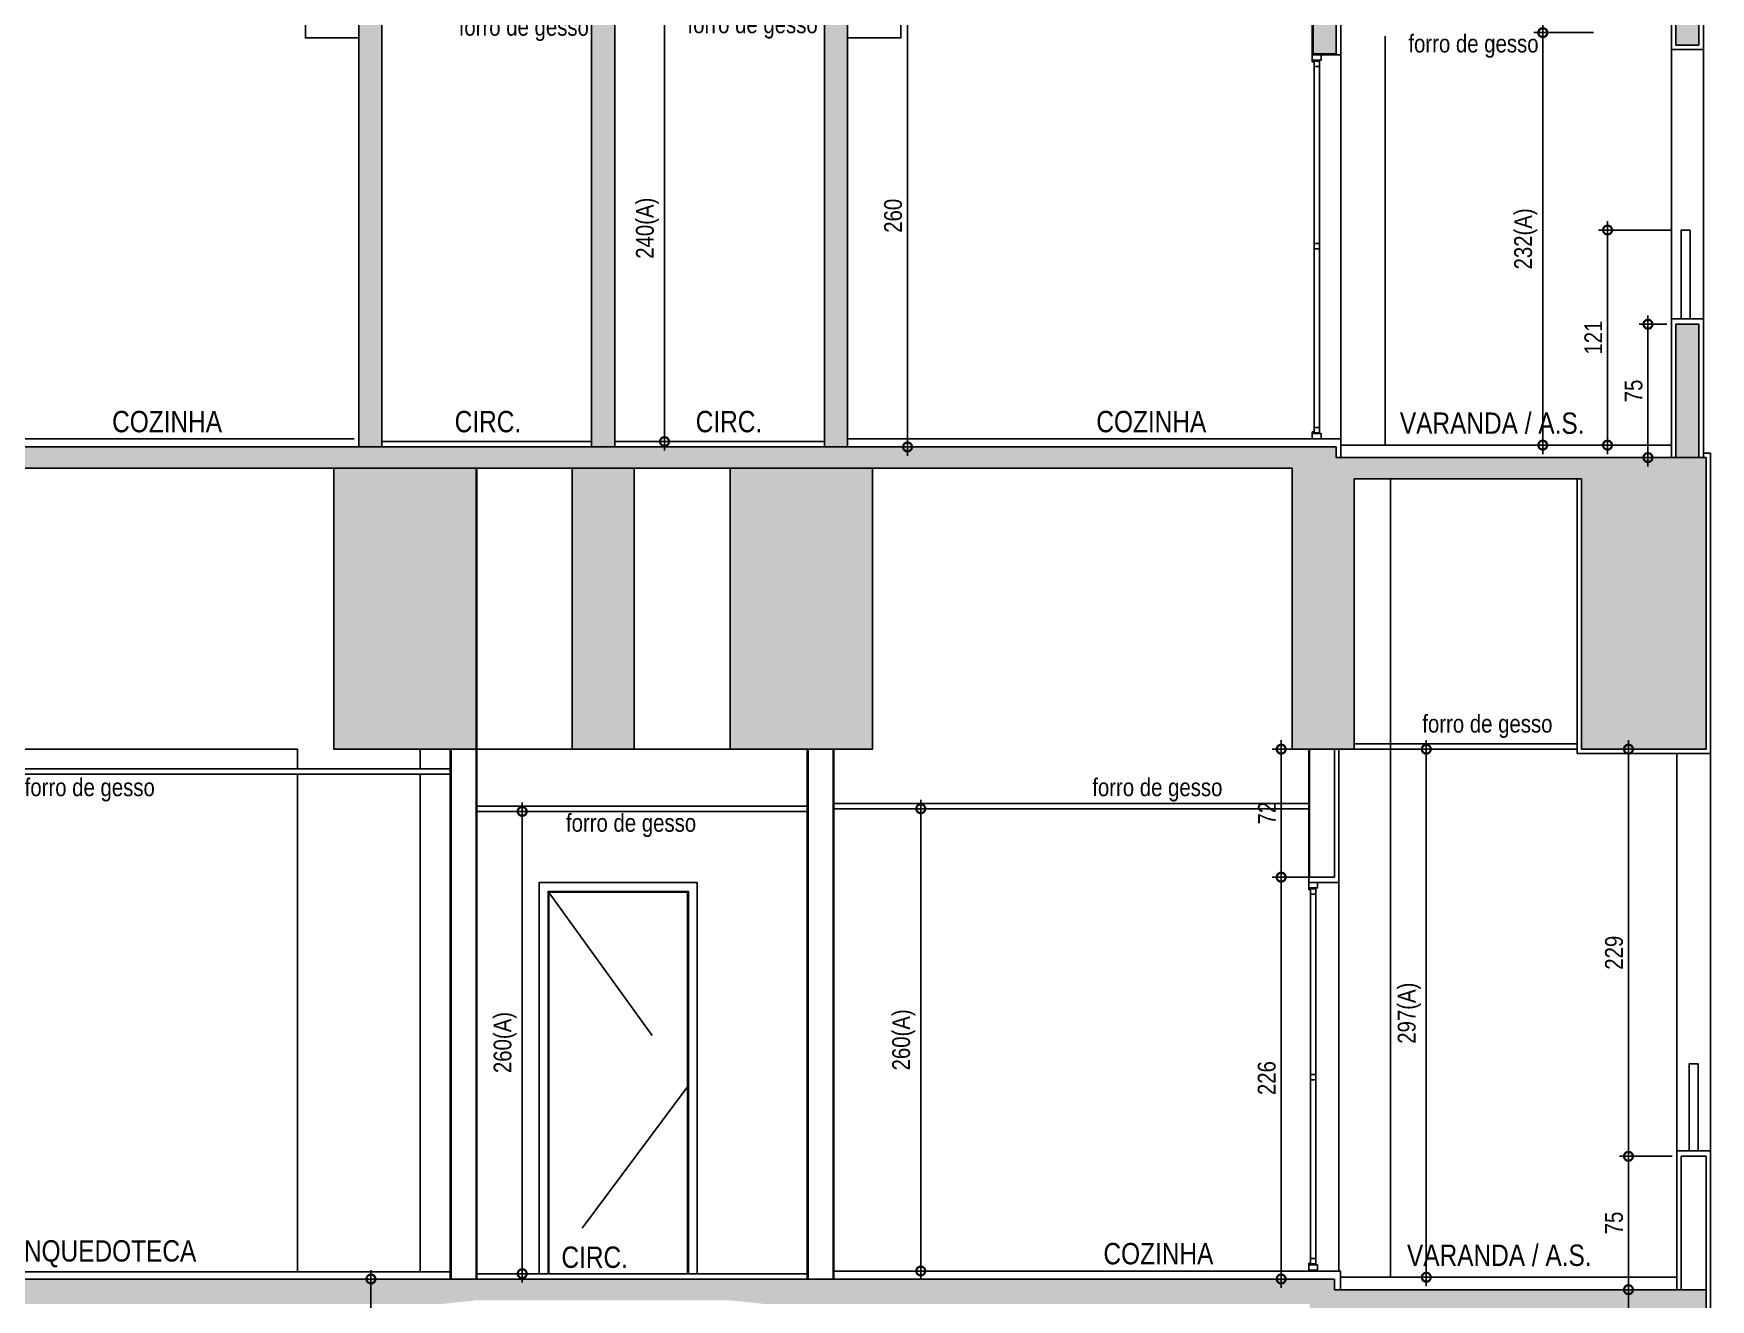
# Model space of a CAD drawing. Header units: metres. Extents: x -9138 to -7768, y 20 to 184.
# Drawn here: x -8901.77 to -8892.34, y 34.23 to 41.35 of the extents above; entities that cross this region are included whole.
import ezdxf
from ezdxf.enums import TextEntityAlignment as Align

# ---------------------------------------------------------------- set-up
doc = ezdxf.new("R2010")
doc.units = ezdxf.units.M
doc.linetypes.add('CTE ELEV$0$DASHEDX2', pattern=[1.5, 1, -0.5])
for name, color, linetype in [('ARQ-DIM EMBASAM', 2, 'Continuous'), ('CTE ELEV$0$AR-CAIXILHO', 1, 'Continuous'), ('CTE ELEV$0$ARQ-ALV ACAB', 4, 'Continuous'), ('CTE ELEV$0$ARQ-ALV OSSO', 5, 'Continuous'), ('CTE ELEV$0$ARQ-AUX', 7, 'Continuous'), ('CTE ELEV$0$ARQ-AUX1', 1, 'Continuous'), ('CTE ELEV$0$ARQ-CAX', 1, 'Continuous'), ('CTE ELEV$0$ARQ-DIM', 2, 'Continuous'), ('CTE ELEV$0$ARQ-PRJ', 7, 'CTE ELEV$0$DASHEDX2'), ('CTE ELEV$0$ARQ-TXT', 2, 'Continuous'), ('CTE ELEV$0$ES-CORTE', 2, 'Continuous')]:
    doc.layers.add(name, color=color, linetype=linetype)
doc.styles.add('CTE ELEV$0$Adesa', font='ARIALN.TTF')
doc.dimstyles.new('CTE ELEV$0$ADESA 1-0050', dxfattribs={"dimtxt": 0.1, "dimasz": 0.1, "dimexe": 0.05, "dimexo": 0.05, "dimgap": 0.03, "dimtad": 1, "dimdec": 1, "dimlfac": 100, "dimzin": 12, "dimtxsty": 'CTE ELEV$0$Adesa', "dimblk": 'CTE ELEV$0$_DotSmall', "dimcen": 1, "dimdle": 0.05, "dimclrd": 1, "dimclre": 1, "dimclrt": 256, "dimazin": 3, "dimtm": 1e-09, "dimtfac": 1, "dimtdec": 1, "dimtmove": 1, "dimatfit": 0, "dimldrblk": 'CTE ELEV$0$_DotSmall', "dimfxl": 0.8, "dimtvp": 2, "dimtolj": 1, "dimtzin": 0, "dimarcsym": 0})

# ---------------------------------------------------------------- blocks, each defined once
blk = doc.blocks.new('*U346')
at = {"color": 7, "linetype": 'ByBlock', "ltscale": 0.5}
for p, q in [((-0.01, 2.1254), (-0.01, 0.0646)), ((-0.04, 0.0646), (-0.04, 1.07))]:
    blk.add_line(p, q, dxfattribs=at)
blk.add_lwpolyline([(-0.04, 1.1), (-0.04, 2.0954)], dxfattribs=at)
at = {"layer": 'CTE ELEV$0$AR-CAIXILHO'}
for p, q in [((-0.05, 2.1304, 0), (-0.005, 2.1304, 0)), ((-0.05, 2.1304, 0), (-0.005, 2.1304, 0)), ((-0.045, 2.1304, 0), (-0.005, 2.1304, 0)), ((-0.05, 0.0296, 0), (-0.005, 0.0296, 0)), ((-0.05, 0.0296, 0), (-0.005, 0.0296, 0)), ((-0.045, 0.0296, 0), (-0.005, 0.0296, 0))]:
    blk.add_line(p, q, dxfattribs=at)
for points in [[(0, 2.1204), (0, 2.16), (0, 2.16), (0, 2.16), (-0.05, 2.16), (-0.05, 2.16), (-0.05, 2.16), (-0.05, 2.1304), (-0.05, 2.1304), (-0.005, 2.1304), (-0.005, 2.1204), (0, 2.1204), (0, 2.1204), (0, 2.1204)], [(0, 0.0396), (0, 0), (0, 0), (0, 0), (-0.05, 0), (-0.05, 0), (-0.05, 0), (-0.05, 0.0296), (-0.05, 0.0296), (-0.005, 0.0296), (-0.005, 0.0396), (0, 0.0396), (0, 0.0396), (0, 0.0396)]]:
    blk.add_lwpolyline(points, dxfattribs=at)
at = {"layer": 'CTE ELEV$0$AR-CAIXILHO', "color": 1}
for points in [[(-0.04, 2.1254), (-0.01, 2.1254), (-0.01, 2.0954), (-0.04, 2.0954)], [(-0.04, 1.1), (-0.01, 1.1), (-0.01, 1.07), (-0.04, 1.07)], [(-0.04, 0.0346), (-0.01, 0.0346), (-0.01, 0.0646), (-0.04, 0.0646)]]:
    blk.add_lwpolyline(points, close=True, dxfattribs=at)
at = {"layer": 'CTE ELEV$0$ARQ-CAX'}
for points in [[(-0.04, 2.1254), (-0.01, 2.1254)], [(-0.04, 0.0346), (-0.01, 0.0346)]]:
    blk.add_lwpolyline(points, dxfattribs=at)
blk = doc.blocks.new('CTE ELEV$0$_DotSmall')
at = {"color": 0, "linetype": 'ByBlock', "const_width": 0.5}
blk.add_lwpolyline([(-0.0625, 0, 1), (0.0625, 0, 1)], format="xyb", close=True, dxfattribs=at)
blk = doc.blocks.new('*D718')
at = {"layer": 'CTE ELEV$0$ES-CORTE', "color": 1, "lineweight": -2, "transparency": 16777216}
for p, q in [((10.11, 0.69), (9.9534, 0.69)), ((10.0034, 0.74), (10.0034, -0.11)), ((10.11, -0.06), (9.9534, -0.06))]:
    blk.add_line(p, q, dxfattribs=at)
at = {"layer": 'Defpoints', "color": 0, "transparency": 16777216}
for p in [(10.16, 0.69, 0), (10.0034, -0.06), (10.16, -0.06, 0)]:
    blk.add_point(p, dxfattribs=at)
at = {"layer": 'CTE ELEV$0$ES-CORTE', "color": 1, "lineweight": -2, "transparency": 16777216, "xscale": 0.1, "yscale": 0.1, "zscale": 0.1}
for p, rotation in [((10.0034, 0.69), 90), ((10.0034, -0.06), 270)]:
    blk.add_blockref('CTE ELEV$0$_DotSmall', p, dxfattribs=dict(at, rotation=rotation))
at = {"layer": 'CTE ELEV$0$ES-CORTE', "transparency": 16777216, "insert": (9.9226, 0.315), "char_height": 0.1, "attachment_point": 5, "rotation": 90, "style": 'CTE ELEV$0$Adesa'}
blk.add_mtext('\\A1;75', dxfattribs=at)
blk = doc.blocks.new('*D719')
at = {"layer": 'CTE ELEV$0$ES-CORTE', "color": 1, "lineweight": -2, "transparency": 16777216}
for p, q in [((9.7759, 1.27), (9.7759, -0.04)), ((10.135, 1.22), (9.7259, 1.22)), ((10.085, 0.01), (9.7259, 0.01))]:
    blk.add_line(p, q, dxfattribs=at)
at = {"layer": 'Defpoints', "color": 0, "transparency": 16777216}
for p in [(10.185, 1.22, 0), (9.7759, 0.01), (10.135, 0.01, 0)]:
    blk.add_point(p, dxfattribs=at)
at = {"layer": 'CTE ELEV$0$ES-CORTE', "color": 1, "lineweight": -2, "transparency": 16777216, "xscale": 0.1, "yscale": 0.1, "zscale": 0.1}
for p, rotation in [((9.7759, 1.22), 90), ((9.7759, 0.01), 270)]:
    blk.add_blockref('CTE ELEV$0$_DotSmall', p, dxfattribs=dict(at, rotation=rotation))
at = {"layer": 'CTE ELEV$0$ES-CORTE', "transparency": 16777216, "insert": (9.6957, 0.615), "char_height": 0.1, "attachment_point": 5, "rotation": 90, "style": 'CTE ELEV$0$Adesa'}
blk.add_mtext('\\A1;121', dxfattribs=at)
blk = doc.blocks.new('*D722')
at = {"layer": 'CTE ELEV$0$ES-CORTE', "color": 1, "lineweight": -2, "transparency": 16777216}
for p, q in [((10.09, 2.66), (9.3624, 2.66)), ((9.4124, 2.71), (9.4124, 2.28)), ((9.6462, 2.33), (9.3624, 2.33))]:
    blk.add_line(p, q, dxfattribs=at)
at = {"layer": 'Defpoints', "color": 0, "transparency": 16777216}
for p in [(10.14, 2.66, 0), (9.4124, 2.33), (9.6962, 2.33)]:
    blk.add_point(p, dxfattribs=at)
at = {"layer": 'CTE ELEV$0$ES-CORTE', "color": 1, "lineweight": -2, "transparency": 16777216, "xscale": 0.1, "yscale": 0.1, "zscale": 0.1}
for p, rotation in [((9.4124, 2.66), 90), ((9.4124, 2.33), 270)]:
    blk.add_blockref('CTE ELEV$0$_DotSmall', p, dxfattribs=dict(at, rotation=rotation))
at = {"layer": 'CTE ELEV$0$ES-CORTE', "transparency": 16777216, "insert": (9.3313, 2.495), "char_height": 0.1, "attachment_point": 5, "rotation": 90, "style": 'CTE ELEV$0$Adesa'}
blk.add_mtext('\\A1;33', dxfattribs=at)
blk = doc.blocks.new('*D723')
at = {"layer": 'CTE ELEV$0$ES-CORTE', "color": 1, "lineweight": -2, "transparency": 16777216}
for p, q in [((9.4115, 2.38), (9.4115, -0.04)), ((9.6962, 2.33), (9.3615, 2.33)), ((9.6759, 0.01), (9.3615, 0.01))]:
    blk.add_line(p, q, dxfattribs=at)
at = {"layer": 'Defpoints', "color": 0, "transparency": 16777216}
for p in [(9.7462, 2.33, 0), (9.4115, 0.01), (9.7259, 0.01)]:
    blk.add_point(p, dxfattribs=at)
at = {"layer": 'CTE ELEV$0$ES-CORTE', "color": 1, "lineweight": -2, "transparency": 16777216, "xscale": 0.1, "yscale": 0.1, "zscale": 0.1}
for p, rotation in [((9.4115, 2.33), 90), ((9.4115, 0.01), 270)]:
    blk.add_blockref('CTE ELEV$0$_DotSmall', p, dxfattribs=dict(at, rotation=rotation))
at = {"layer": 'CTE ELEV$0$ES-CORTE', "transparency": 16777216, "insert": (9.3159, 1.17), "char_height": 0.1, "attachment_point": 5, "rotation": 90, "style": 'CTE ELEV$0$Adesa'}
blk.add_mtext('\\A1;232(A)', dxfattribs=at)
blk = doc.blocks.new('*D724')
at = {"layer": 'CTE ELEV$0$ES-CORTE', "color": 1, "lineweight": -2, "transparency": 16777216}
for p, q in [((5.8377, -0.05), (5.8377, 2.65)), ((5.57, 2.6), (5.8877, 2.6)), ((5.57, 0), (5.8877, 0))]:
    blk.add_line(p, q, dxfattribs=at)
at = {"layer": 'Defpoints', "color": 0, "transparency": 16777216}
for p in [(5.52, 2.6, 0), (5.8377, 2.6), (5.52, 0, 0)]:
    blk.add_point(p, dxfattribs=at)
at = {"layer": 'CTE ELEV$0$ES-CORTE', "color": 1, "lineweight": -2, "transparency": 16777216, "xscale": 0.1, "yscale": 0.1, "zscale": 0.1}
for p, rotation in [((5.8377, 2.6), 90), ((5.8377, 0), 270)]:
    blk.add_blockref('CTE ELEV$0$_DotSmall', p, dxfattribs=dict(at, rotation=rotation))
at = {"layer": 'CTE ELEV$0$ES-CORTE', "transparency": 16777216, "insert": (5.7567, 1.3), "char_height": 0.1, "attachment_point": 5, "rotation": 90, "style": 'CTE ELEV$0$Adesa'}
blk.add_mtext('\\A1;260', dxfattribs=at)
blk = doc.blocks.new('*D726')
at = {"layer": 'CTE ELEV$0$ES-CORTE', "color": 1, "lineweight": -2, "transparency": 16777216}
for p, q in [((4.4703, 2.48), (4.4703, -0.02)), ((4.755, 2.43), (4.4203, 2.43)), ((4.7348, 0.03), (4.4203, 0.03))]:
    blk.add_line(p, q, dxfattribs=at)
at = {"layer": 'Defpoints', "color": 0, "transparency": 16777216}
for p in [(4.805, 2.43, 0), (4.4703, 0.03), (4.7848, 0.03, 0)]:
    blk.add_point(p, dxfattribs=at)
at = {"layer": 'CTE ELEV$0$ES-CORTE', "color": 1, "lineweight": -2, "transparency": 16777216, "xscale": 0.1, "yscale": 0.1, "zscale": 0.1}
for p, rotation in [((4.4703, 2.43), 90), ((4.4703, 0.03), 270)]:
    blk.add_blockref('CTE ELEV$0$_DotSmall', p, dxfattribs=dict(at, rotation=rotation))
at = {"layer": 'CTE ELEV$0$ES-CORTE', "transparency": 16777216, "insert": (4.3748, 1.23), "char_height": 0.1, "attachment_point": 5, "rotation": 90, "style": 'CTE ELEV$0$Adesa'}
blk.add_mtext('\\A1;240(A)', dxfattribs=at)
blk = doc.blocks.new('*U347')
at = {"color": 7, "linetype": 'ByBlock', "ltscale": 0.5}
for p, q in [((-0.01, 2.1453), (-0.01, 0.0646)), ((-0.04, 0.0646), (-0.04, 1.07))]:
    blk.add_line(p, q, dxfattribs=at)
blk.add_lwpolyline([(-0.04, 1.1), (-0.04, 2.1153)], dxfattribs=at)
at = {"layer": 'CTE ELEV$0$AR-CAIXILHO'}
for p, q in [((-0.05, 2.1503, 0), (-0.005, 2.1503, 0)), ((-0.05, 2.1503, 0), (-0.005, 2.1503, 0)), ((-0.045, 2.1503, 0), (-0.005, 2.1503, 0)), ((-0.05, 0.0296, 0), (-0.005, 0.0296, 0)), ((-0.05, 0.0296, 0), (-0.005, 0.0296, 0)), ((-0.045, 0.0296, 0), (-0.005, 0.0296, 0))]:
    blk.add_line(p, q, dxfattribs=at)
for points in [[(0, 2.1403), (0, 2.1799), (0, 2.1799), (0, 2.1799), (-0.05, 2.1799), (-0.05, 2.1799), (-0.05, 2.1799), (-0.05, 2.1503), (-0.05, 2.1503), (-0.005, 2.1503), (-0.005, 2.1403), (0, 2.1403), (0, 2.1403), (0, 2.1403)], [(0, 0.0396), (0, 0), (0, 0), (0, 0), (-0.05, 0), (-0.05, 0), (-0.05, 0), (-0.05, 0.0296), (-0.05, 0.0296), (-0.005, 0.0296), (-0.005, 0.0396), (0, 0.0396), (0, 0.0396), (0, 0.0396)]]:
    blk.add_lwpolyline(points, dxfattribs=at)
at = {"layer": 'CTE ELEV$0$AR-CAIXILHO', "color": 1}
for points in [[(-0.04, 2.1453), (-0.01, 2.1453), (-0.01, 2.1153), (-0.04, 2.1153)], [(-0.04, 1.1), (-0.01, 1.1), (-0.01, 1.07), (-0.04, 1.07)], [(-0.04, 0.0346), (-0.01, 0.0346), (-0.01, 0.0646), (-0.04, 0.0646)]]:
    blk.add_lwpolyline(points, close=True, dxfattribs=at)
at = {"layer": 'CTE ELEV$0$ARQ-CAX'}
for points in [[(-0.04, 2.1453), (-0.01, 2.1453)], [(-0.04, 0.0346), (-0.01, 0.0346)]]:
    blk.add_lwpolyline(points, dxfattribs=at)
blk = doc.blocks.new('*D493')
at = {"layer": 'CTE ELEV$0$ARQ-DIM', "color": 1, "lineweight": -2, "transparency": 16777216}
for p, q in [((4.8083, 2.68), (4.8083, -0.02)), ((4.6035, 2.63), (4.8583, 2.63)), ((4.6035, 0.03), (4.8583, 0.03))]:
    blk.add_line(p, q, dxfattribs=at)
at = {"layer": 'Defpoints', "color": 0, "transparency": 16777216}
for p in [(4.5535, 2.63, 0), (4.5535, 0.03, 0), (4.8083, 0.03)]:
    blk.add_point(p, dxfattribs=at)
at = {"layer": 'CTE ELEV$0$ARQ-DIM', "color": 1, "lineweight": -2, "transparency": 16777216, "xscale": 0.1, "yscale": 0.1, "zscale": 0.1}
for p, rotation in [((4.8083, 2.63), 90), ((4.8083, 0.03), 270)]:
    blk.add_blockref('CTE ELEV$0$_DotSmall', p, dxfattribs=dict(at, rotation=rotation))
at = {"layer": 'CTE ELEV$0$ARQ-DIM', "transparency": 16777216, "insert": (4.7127, 1.33), "char_height": 0.1, "attachment_point": 5, "rotation": 90, "style": 'CTE ELEV$0$Adesa'}
blk.add_mtext('\\A1;260(A)', dxfattribs=at)
blk = doc.blocks.new('*U461')
for points in [[(0, 0), (0, 2.2), (-0.89, 2.2), (-0.89, 0)], [(-0.05, 0), (-0.05, 2.15), (-0.84, 2.15), (-0.84, 0)], [(-0.055, 0), (-0.055, 2.145), (-0.835, 2.145), (-0.835, 0)]]:
    blk.add_lwpolyline(points)
at = {"layer": 'CTE ELEV$0$ARQ-PRJ'}
blk.add_lwpolyline([(-0.05, 2.15), (-0.84, 1.0575), (-0.05, 0)], dxfattribs=at)
blk = doc.blocks.new('*D717')
at = {"layer": 'CTE ELEV$0$ARQ-DIM', "color": 1, "lineweight": -2, "transparency": 16777216}
for p, q in [((6.8459, 2.645), (7.1007, 2.645)), ((7.0507, 2.695), (7.0507, -0.005)), ((6.8459, 0.045), (7.1007, 0.045))]:
    blk.add_line(p, q, dxfattribs=at)
at = {"layer": 'Defpoints', "color": 0, "transparency": 16777216}
for p in [(6.7959, 2.645, 0), (6.7959, 0.045, 0), (7.0507, 0.045)]:
    blk.add_point(p, dxfattribs=at)
at = {"layer": 'CTE ELEV$0$ARQ-DIM', "color": 1, "lineweight": -2, "transparency": 16777216, "xscale": 0.1, "yscale": 0.1, "zscale": 0.1}
for p, rotation in [((7.0507, 2.645), 90), ((7.0507, 0.045), 270)]:
    blk.add_blockref('CTE ELEV$0$_DotSmall', p, dxfattribs=dict(at, rotation=rotation))
at = {"layer": 'CTE ELEV$0$ARQ-DIM', "transparency": 16777216, "insert": (6.9551, 1.345), "char_height": 0.1, "attachment_point": 5, "rotation": 90, "style": 'CTE ELEV$0$Adesa'}
blk.add_mtext('\\A1;260(A)', dxfattribs=at)
blk = doc.blocks.new('CTE ELEV$0$CT BB 4 ANDAR')
at = {"layer": 'CTE ELEV$0$ARQ-AUX1'}
h = blk.add_hatch(color=8, dxfattribs=at)
h.dxf.hatch_style = 1
h.paths.add_polyline_path([(-21.2, 4.06), (-11.4097, 4.06), (-11.4097, 4.18), (-7.1099, 4.18), (-6.9199, 4.2), (-5.49, 4.2), (-5.3, 4.18), (-2.2301, 4.18), (-2.2301, 4.12), (-0.19, 4.12), (-0.19, 3.51), (0, 3.51), (0, 4.26), (-2.0901, 4.26), (-2.0901, 4.32), (-11.5497, 4.32), (-11.5497, 4.18), (-21.4115, 4.18), (-21.4115, 0.54), (-21.2, 0.54)])
at = {"layer": 'CTE ELEV$0$ARQ-ALV ACAB'}
blk.add_line((0.025, 3.47, 0), (0.025, 4.26, 0), dxfattribs=at)
at = {"layer": 'CTE ELEV$0$ES-CORTE'}
for p, q in [((-11.5497, 4.32, 0), (-2.0901, 4.32, 0)), ((0, 3.51), (0, 4.26))]:
    blk.add_line(p, q, dxfattribs=at)
blk.add_lwpolyline([(-2.0901, 4.32), (-2.0901, 4.26), (0, 4.26)], dxfattribs=at)
blk = doc.blocks.new('*D325')
at = {"layer": 'CTE ELEV$0$ES-CORTE', "color": 1, "lineweight": -2, "transparency": 16777216}
for p, q in [((-8899.8734, 33.71), (-8899.8734, 34.39)), ((-8899.4771, 34.34), (-8899.9234, 34.34)), ((-8899.522, 33.76), (-8899.9234, 33.76))]:
    blk.add_line(p, q, dxfattribs=at)
at = {"layer": 'Defpoints', "color": 0, "transparency": 16777216}
for p in [(-8899.8734, 34.34), (-8899.4271, 34.34, 0), (-8899.472, 33.76)]:
    blk.add_point(p, dxfattribs=at)
at = {"layer": 'CTE ELEV$0$ES-CORTE', "color": 1, "lineweight": -2, "transparency": 16777216, "xscale": 0.1, "yscale": 0.1, "zscale": 0.1}
for p, rotation in [((-8899.8734, 34.34), 90), ((-8899.8734, 33.76), 270)]:
    blk.add_blockref('CTE ELEV$0$_DotSmall', p, dxfattribs=dict(at, rotation=rotation))
at = {"layer": 'CTE ELEV$0$ES-CORTE', "transparency": 16777216, "insert": (-8899.9545, 34.05), "char_height": 0.1, "attachment_point": 5, "rotation": 90, "style": 'CTE ELEV$0$Adesa'}
blk.add_mtext('\\A1;58', dxfattribs=at)
blk = doc.blocks.new('*D329')
at = {"layer": 'CTE ELEV$0$ES-CORTE', "color": 1, "lineweight": -2, "transparency": 16777216}
for p, q in [((-8892.5521, 34.28), (-8892.8483, 34.28)), ((-8892.7983, 34.33), (-8892.7983, 33.48)), ((-8892.4821, 33.53), (-8892.8483, 33.53))]:
    blk.add_line(p, q, dxfattribs=at)
at = {"layer": 'Defpoints', "color": 0, "transparency": 16777216}
for p in [(-8892.5021, 34.28, 0), (-8892.7983, 33.53), (-8892.4321, 33.53, 0)]:
    blk.add_point(p, dxfattribs=at)
at = {"layer": 'CTE ELEV$0$ES-CORTE', "color": 1, "lineweight": -2, "transparency": 16777216, "xscale": 0.1, "yscale": 0.1, "zscale": 0.1}
for p, rotation in [((-8892.7983, 34.28), 90), ((-8892.7983, 33.53), 270)]:
    blk.add_blockref('CTE ELEV$0$_DotSmall', p, dxfattribs=dict(at, rotation=rotation))
at = {"layer": 'CTE ELEV$0$ES-CORTE', "transparency": 16777216, "insert": (-8892.8792, 33.905), "char_height": 0.1, "attachment_point": 5, "rotation": 90, "style": 'CTE ELEV$0$Adesa'}
blk.add_mtext('\\A1;75', dxfattribs=at)
blk = doc.blocks.new('*D344')
at = {"layer": 'CTE ELEV$0$ARQ-DIM', "color": 1, "lineweight": -2, "transparency": 16777216}
for p, q in [((-8894.7523, 36.65), (-8894.7523, 34.29)), ((-8894.5722, 36.6), (-8894.8023, 36.6)), ((-8894.5722, 34.34), (-8894.8023, 34.34))]:
    blk.add_line(p, q, dxfattribs=at)
at = {"layer": 'Defpoints', "color": 0, "transparency": 16777216}
for p in [(-8894.5222, 36.6, 0), (-8894.7523, 34.34), (-8894.5222, 34.34, 0)]:
    blk.add_point(p, dxfattribs=at)
at = {"layer": 'CTE ELEV$0$ARQ-DIM', "color": 1, "lineweight": -2, "transparency": 16777216, "xscale": 0.1, "yscale": 0.1, "zscale": 0.1}
for p, rotation in [((-8894.7523, 36.6), 90), ((-8894.7523, 34.34), 270)]:
    blk.add_blockref('CTE ELEV$0$_DotSmall', p, dxfattribs=dict(at, rotation=rotation))
at = {"layer": 'CTE ELEV$0$ARQ-DIM', "transparency": 16777216, "insert": (-8894.8334, 35.47), "char_height": 0.1, "attachment_point": 5, "rotation": 90, "style": 'CTE ELEV$0$Adesa'}
blk.add_mtext('\\A1;226', dxfattribs=at)
blk = doc.blocks.new('*D345')
at = {"layer": 'CTE ELEV$0$ARQ-DIM', "color": 1, "lineweight": -2, "transparency": 16777216}
for p, q in [((-8894.7523, 37.37), (-8894.7523, 36.55)), ((-8894.5664, 37.32), (-8894.8023, 37.32)), ((-8894.6222, 36.6), (-8894.8023, 36.6))]:
    blk.add_line(p, q, dxfattribs=at)
at = {"layer": 'Defpoints', "color": 0, "transparency": 16777216}
for p in [(-8894.5164, 37.32), (-8894.7523, 36.6), (-8894.5722, 36.6)]:
    blk.add_point(p, dxfattribs=at)
at = {"layer": 'CTE ELEV$0$ARQ-DIM', "color": 1, "lineweight": -2, "transparency": 16777216, "xscale": 0.1, "yscale": 0.1, "zscale": 0.1}
for p, rotation in [((-8894.7523, 37.32), 90), ((-8894.7523, 36.6), 270)]:
    blk.add_blockref('CTE ELEV$0$_DotSmall', p, dxfattribs=dict(at, rotation=rotation))
at = {"layer": 'CTE ELEV$0$ARQ-DIM', "transparency": 16777216, "insert": (-8894.8325, 36.96), "char_height": 0.1, "attachment_point": 5, "rotation": 90, "style": 'CTE ELEV$0$Adesa'}
blk.add_mtext('\\A1;72', dxfattribs=at)
blk = doc.blocks.new('*D365')
at = {"layer": 'CTE ELEV$0$ARQ-DIM', "color": 1, "lineweight": -2, "transparency": 16777216}
for p, q in [((-8892.5521, 35.03), (-8892.8483, 35.03)), ((-8892.7983, 35.08), (-8892.7983, 34.23)), ((-8892.5521, 34.28), (-8892.8483, 34.28))]:
    blk.add_line(p, q, dxfattribs=at)
at = {"layer": 'Defpoints', "color": 0, "transparency": 16777216}
for p in [(-8892.5021, 35.03, 0), (-8892.7983, 34.28), (-8892.5021, 34.28, 0)]:
    blk.add_point(p, dxfattribs=at)
at = {"layer": 'CTE ELEV$0$ARQ-DIM', "color": 1, "lineweight": -2, "transparency": 16777216, "xscale": 0.1, "yscale": 0.1, "zscale": 0.1}
for p, rotation in [((-8892.7983, 35.03), 90), ((-8892.7983, 34.28), 270)]:
    blk.add_blockref('CTE ELEV$0$_DotSmall', p, dxfattribs=dict(at, rotation=rotation))
at = {"layer": 'CTE ELEV$0$ARQ-DIM', "transparency": 16777216, "insert": (-8892.8792, 34.655), "char_height": 0.1, "attachment_point": 5, "rotation": 90, "style": 'CTE ELEV$0$Adesa'}
blk.add_mtext('\\A1;75', dxfattribs=at)
blk = doc.blocks.new('*D366')
at = {"layer": 'CTE ELEV$0$ARQ-DIM', "color": 1, "lineweight": -2, "transparency": 16777216}
for p, q in [((-8892.7983, 34.98), (-8892.7983, 37.37)), ((-8892.5521, 37.32), (-8892.8483, 37.32)), ((-8892.5521, 35.03), (-8892.8483, 35.03))]:
    blk.add_line(p, q, dxfattribs=at)
at = {"layer": 'Defpoints', "color": 0, "transparency": 16777216}
for p in [(-8892.7983, 37.32), (-8892.5021, 37.32, 0), (-8892.5021, 35.03, 0)]:
    blk.add_point(p, dxfattribs=at)
at = {"layer": 'CTE ELEV$0$ARQ-DIM', "color": 1, "lineweight": -2, "transparency": 16777216, "xscale": 0.1, "yscale": 0.1, "zscale": 0.1}
for p, rotation in [((-8892.7983, 37.32), 90), ((-8892.7983, 35.03), 270)]:
    blk.add_blockref('CTE ELEV$0$_DotSmall', p, dxfattribs=dict(at, rotation=rotation))
at = {"layer": 'CTE ELEV$0$ARQ-DIM', "transparency": 16777216, "insert": (-8892.8794, 36.175), "char_height": 0.1, "attachment_point": 5, "rotation": 90, "style": 'CTE ELEV$0$Adesa'}
blk.add_mtext('\\A1;229', dxfattribs=at)
blk = doc.blocks.new('*D367')
at = {"layer": 'CTE ELEV$0$ARQ-DIM', "color": 1, "lineweight": -2, "transparency": 16777216}
for p, q in [((-8893.9358, 37.37), (-8893.9358, 34.3)), ((-8894.0953, 37.32), (-8893.8858, 37.32)), ((-8894.0953, 34.35), (-8893.8858, 34.35))]:
    blk.add_line(p, q, dxfattribs=at)
at = {"layer": 'Defpoints', "color": 0, "transparency": 16777216}
for p in [(-8894.1453, 37.32, 0), (-8894.1453, 34.35), (-8893.9358, 34.35)]:
    blk.add_point(p, dxfattribs=at)
at = {"layer": 'CTE ELEV$0$ARQ-DIM', "color": 1, "lineweight": -2, "transparency": 16777216, "xscale": 0.1, "yscale": 0.1, "zscale": 0.1}
for p, rotation in [((-8893.9358, 37.32), 90), ((-8893.9358, 34.35), 270)]:
    blk.add_blockref('CTE ELEV$0$_DotSmall', p, dxfattribs=dict(at, rotation=rotation))
at = {"layer": 'CTE ELEV$0$ARQ-DIM', "transparency": 16777216, "insert": (-8894.0314, 35.835), "char_height": 0.1, "attachment_point": 5, "rotation": 90, "style": 'CTE ELEV$0$Adesa'}
blk.add_mtext('\\A1;297(A)', dxfattribs=at)
blk = doc.blocks.new('CTE ELEV$0$CT BB TIPO')
h = blk.add_hatch(color=8)
h.dxf.hatch_style = 1
h.paths.add_polyline_path([(8.1199, 2.6), (8.1199, 2.54), (8.1199, 2.21), (8.2499, 2.21), (8.2499, 2.54), (10.16, 2.54), (10.16, 2.26), (10.2899, 2.26), (10.2899, 2.54), (10.2899, 2.66), (8.2499, 2.66), (8.2499, 2.72), (0, 2.72), (0, 2.66), (-2.04, 2.66), (-2.04, 2.5), (-2.04, 2.26), (-1.89, 2.26), (-1.89, 2.54), (0, 2.54), (0, 2.21), (0.13, 2.21), (0.13, 2.6)])
h = blk.add_hatch(color=8)
h.dxf.hatch_style = 1
h.paths.add_polyline_path([(2.88, 2.6), (2.75, 2.6), (2.75, 0), (2.88, 0)])
h.paths.add_polyline_path([(4.19, 2.6), (4.06, 2.6), (4.06, 0), (4.19, 0)])
h.paths.add_polyline_path([(5.5, 2.6), (5.37, 2.6), (5.37, 0), (5.5, 0)])
h = blk.add_hatch(color=8)
h.dxf.hatch_style = 1
h.paths.add_polyline_path([(10.2899, 0.69), (10.16, 0.69), (10.16, -0.06), (10.2899, -0.06)])
at = {"layer": 'CTE ELEV$0$ARQ-ALV ACAB'}
for p, q in [((10.315, 2.66, 0), (10.315, 2.235)), ((8.1149, 2.205), (8.1149, 2.6)), ((8.2749, 2.205, 0), (8.2749, 2.54, 0)), ((10.135, 2.54, 0), (10.135, 2.235)), ((8.2749, 2.205), (8.1149, 2.205)), ((10.135, -0.06), (10.135, 0.72)), ((10.315, -0.06), (10.315, 0.72)), ((-0.025, 0.045), (2.725, 0.045)), ((2.885, 0.03), (4.06, 0.03)), ((4.19, 0.03), (5.37, 0.03, 0)), ((5.5, 0.045, 0), (8.2749, 0.045)), ((8.2749, -0.06, 0), (8.2749, 0.045))]:
    blk.add_line(p, q, dxfattribs=at)
for points in [[(10.315, 2.235), (10.135, 2.235)], [(10.135, 0.72), (10.315, 0.72)]]:
    blk.add_lwpolyline(points, dxfattribs=at)
at = {"layer": 'CTE ELEV$0$ARQ-ALV ACAB', "elevation": 0}
blk.add_lwpolyline([(10.135, 0.01), (8.2749, 0.01)], dxfattribs=at)
at = {"layer": 'CTE ELEV$0$ARQ-AUX'}
for points in [[(8.2749, 2.205), (8.2749, 0.045)], [(10.315, 2.235), (10.315, 0.72)]]:
    blk.add_lwpolyline(points, dxfattribs=at)
at = {"layer": 'CTE ELEV$0$ARQ-AUX', "elevation": 0}
blk.add_lwpolyline([(10.135, 0.72), (10.135, 2.235)], dxfattribs=at)
at = {"layer": 'CTE ELEV$0$ARQ-AUX1', "elevation": 0}
for points in [[(2.45, 2.6), (2.45, 2.3), (2.75, 2.3)], [(5.8, 2.6), (5.8, 2.3), (5.5, 2.3)]]:
    blk.add_lwpolyline(points, dxfattribs=at)
at = {"layer": 'CTE ELEV$0$ARQ-AUX1'}
blk.add_lwpolyline([(10.24, 1.22), (10.19, 1.22), (10.19, 0.72), (10.24, 0.72)], close=True, dxfattribs=at)
at = {"layer": 'CTE ELEV$0$ES-CORTE'}
for p, q in [((2.75, 0, 0), (2.75, 2.6, 0)), ((2.88, 0, 0), (2.88, 2.6, 0)), ((4.06, 0), (4.06, 2.6)), ((4.19, 0, 0), (4.19, 2.6, 0)), ((5.37, 0, 0), (5.37, 2.6, 0)), ((5.5, 0, 0), (5.5, 2.6, 0)), ((8.1199, 2.21, 0), (8.1199, 2.54, 0)), ((8.2499, 2.21, 0), (8.2499, 2.54, 0)), ((10.16, 2.54, 0), (10.16, 2.26)), ((10.2899, 2.54, 0), (10.2899, 2.26)), ((8.2499, 2.21), (8.1199, 2.21)), ((10.16, -0.06), (10.16, 0.69)), ((10.2899, -0.06), (10.2899, 0.69)), ((0, 0), (8.2499, 0))]:
    blk.add_line(p, q, dxfattribs=at)
for points in [[(10.16, 2.26), (10.2899, 2.26)], [(10.16, 0.69), (10.2899, 0.69)]]:
    blk.add_lwpolyline(points, dxfattribs=at)
at = {"layer": 'CTE ELEV$0$ES-CORTE', "elevation": 0}
blk.add_lwpolyline([(8.2499, 0), (8.2499, -0.06), (10.2899, -0.06)], dxfattribs=at)
at = {"layer": 'CTE ELEV$0$ARQ-ALV OSSO', "xscale": -1}
blk.add_blockref('*U346', (8.1149, 0.045), dxfattribs=at)
at = {"layer": 'CTE ELEV$0$ARQ-TXT', "style": 'CTE ELEV$0$Adesa'}
for s, height, p in [('forro de gesso', 0.1, (3.6786, 2.3505, 0)), ('forro de gesso', 0.1, (4.9662, 2.3644, 0)), ('forro de gesso', 0.1, (9.0217, 2.2562, 0)), ('COZINHA', 0.12, (1.6718, 0.1426, 0)), ('CIRC.', 0.12, (3.4768, 0.1426, 0)), ('CIRC.', 0.12, (4.833, 0.1426, 0)), ('COZINHA', 0.12, (7.2092, 0.1426, 0)), ('VARANDA / A.S.', 0.12, (9.127, 0.136, 0))]:
    blk.add_text(s, height=height, dxfattribs=at).set_placement(p, align=Align.MIDDLE)
at = {"layer": 'CTE ELEV$0$ES-CORTE'}
for base, p1, p2, picture, middle in [((5.8377, 2.6, 0), (5.52, 0, 0), (5.52, 2.6), '*D724', (5.7567, 1.3, 0)), ((9.4124, 2.33, 0), (10.14, 2.66), (9.6962, 2.33, 0), '*D722', (9.3313, 2.495, 0)), ((9.7759, 0.01, 0), (10.185, 1.22, 0), (10.135, 0.01, 0), '*D719', (9.6957, 0.615, 0)), ((10.0034, -0.06, 0), (10.16, 0.69), (10.16, -0.06), '*D718', (9.9226, 0.315, 0))]:
    dim = blk.add_linear_dim(base=base, p1=p1, p2=p2, angle=90, dimstyle='CTE ELEV$0$ADESA 1-0050', dxfattribs=at)
    dim.commit()
    dim.dimension.update_dxf_attribs({"geometry": picture, "text_midpoint": middle})
for base, p1, p2, picture, middle in [((4.4703, 0.03, 0), (4.805, 2.43), (4.7848, 0.03, 0), '*D726', (4.3748, 1.23, 0)), ((9.4115, 0.01, 0), (9.7462, 2.33, 0), (9.7259, 0.01, 0), '*D723', (9.3159, 1.17, 0))]:
    dim = blk.add_linear_dim(base=base, p1=p1, p2=p2, angle=90, text='<>(A)', dimstyle='CTE ELEV$0$ADESA 1-0050', dxfattribs=at)
    dim.commit()
    dim.dimension.update_dxf_attribs({"geometry": picture, "text_midpoint": middle})
blk = doc.blocks.new('CTE ELEV$0$CT BB PUC')
h = blk.add_hatch(color=8)
h.dxf.hatch_style = 1
h.paths.add_polyline_path([(4.5487, 4.56), (3.7487, 4.56), (3.7487, 2.98), (4.5487, 2.98)], flags=17)
h.paths.add_polyline_path([(5.4385, 4.56), (5.0885, 4.56), (5.0885, 2.98), (5.4385, 2.98)], flags=17)
h.paths.add_polyline_path([(6.7785, 4.56), (5.9785, 4.56), (5.9785, 2.98), (6.7785, 2.98)], flags=17)
h.paths.add_polyline_path([(9.4893, 4.5), (9.1393, 4.5), (9.1393, 2.98), (9.4893, 2.98)], flags=17)
h.paths.add_polyline_path([(1.3893, 4.5), (1.0393, 4.5), (1.0393, 2.98), (1.3893, 2.98)], flags=17)
h.paths.add_polyline_path([(9.1393, 4.56), (9.1393, 4.5), (10.7685, 4.5), (10.7685, 2.98), (11.4685, 2.98), (11.4685, 4.46), (11.4685, 4.62), (9.3885, 4.62), (9.3885, 4.68), (1.1386, 4.68), (1.1386, 4.62), (-0.9413, 4.62), (-0.9413, 4.46), (-0.9413, 2.98), (-0.2413, 2.98), (-0.2413, 4.5), (1.3893, 4.5), (1.3893, 4.56)])
at = {"layer": 'CTE ELEV$0$ARQ-ALV ACAB'}
for p, q in [((11.4935, 4.645), (11.4935, 2.955)), ((4.5535, 0), (4.5535, 4.56)), ((10.7435, 4.5, 0), (10.7435, 2.955, 0)), ((4.4035, 0), (4.4035, 2.98)), ((6.4123, 0, 0), (6.4123, 2.98, 0)), ((6.5623, 0, 0), (6.5623, 2.98, 0)), ((9.2334, 2.23, 0), (9.2334, 2.98, 0)), ((9.4034, 2.23, 0), (9.4034, 2.98, 0)), ((9.4034, 2.23, 0), (9.2334, 2.23, 0)), ((11.3035, -0.06, 0), (11.3035, 0.72, 0)), ((11.4935, -0.06, 0), (11.4935, 0.72, 0)), ((0.0637, 0.04), (4.4035, 0.04)), ((4.5535, 0.03), (6.4123, 0.03)), ((6.5623, 0.045), (9.4123, 0.045)), ((9.4123, -0.06, 0), (9.4123, 0.045, 0))]:
    blk.add_line(p, q, dxfattribs=at)
for points in [[(11.4935, 4.645), (11.4535, 4.645)], [(11.4935, 2.955), (10.7435, 2.955)]]:
    blk.add_lwpolyline(points, dxfattribs=at)
at = {"layer": 'CTE ELEV$0$ARQ-ALV ACAB', "elevation": 0}
for points in [[(11.3035, 0.72), (11.4935, 0.72)], [(11.3035, 0.01), (9.4123, 0.01)]]:
    blk.add_lwpolyline(points, dxfattribs=at)
at = {"layer": 'CTE ELEV$0$ARQ-ALV OSSO'}
for p, q in [((4.4085, 0, 0), (4.4085, 2.98, 0)), ((4.5485, 0), (4.5485, 2.98)), ((6.4173, 0, 0), (6.4173, 2.98, 0)), ((6.5573, 0, 0), (6.5573, 2.98, 0)), ((9.2384, 2.26, 0), (9.2384, 2.98, 0)), ((9.3784, 2.26, 0), (9.3784, 2.98, 0)), ((9.3784, 2.26, 0), (9.2384, 2.26, 0))]:
    blk.add_line(p, q, dxfattribs=at)
at = {"layer": 'CTE ELEV$0$ARQ-AUX', "elevation": 0}
for points in [[(11.3035, 0.72), (11.3035, 2.955)], [(9.4034, 2.23), (9.4034, 0.045)]]:
    blk.add_lwpolyline(points, dxfattribs=at)
at = {"layer": 'CTE ELEV$0$ARQ-AUX'}
blk.add_lwpolyline([(11.4935, 2.955), (11.4935, 0.72)], dxfattribs=at)
at = {"layer": 'CTE ELEV$0$ARQ-AUX1'}
for p, q in [((9.6934, 0.01, 0), (9.6934, 4.5, 0)), ((3.5437, 2.87), (3.5437, 2.98, 0)), ((4.2335, 2.87, 0), (4.2335, 2.98)), ((0.0637, 2.87), (4.4035, 2.87)), ((0.0637, 2.84), (4.4035, 2.84)), ((3.5437, 0.04, 0), (3.5437, 2.84)), ((4.2335, 0.04), (4.2335, 2.84, 0)), ((4.5535, 2.66), (6.4123, 2.66)), ((6.5623, 2.675), (9.2334, 2.675)), ((6.5623, 2.645), (9.2334, 2.645)), ((4.5535, 2.63), (6.4123, 2.63))]:
    blk.add_line(p, q, dxfattribs=at)
at = {"layer": 'CTE ELEV$0$ARQ-AUX1', "elevation": 0}
for points in [[(1.3893, 2.98), (3.5437, 2.98)], [(5.0885, 2.98), (4.5535, 2.98)], [(5.4385, 2.98), (5.9785, 2.98)], [(10.7435, 3.01), (9.4893, 3.01)], [(10.7435, 2.98), (9.4893, 2.98)]]:
    blk.add_lwpolyline(points, dxfattribs=at)
blk.add_lwpolyline([(11.4235, 1.21), (11.3735, 1.21), (11.3735, 0.72), (11.4235, 0.72)], close=True, dxfattribs=at)
at = {"layer": 'CTE ELEV$0$ES-CORTE'}
for p, q in [((9.3885, 4.68), (1.1386, 4.68)), ((9.1393, 4.56, 0), (1.3893, 4.56, 0)), ((10.7685, 4.5, 0), (10.7685, 2.98, 0)), ((11.4685, 4.5, 0), (11.4685, 2.98)), ((11.3285, -0.06, 0), (11.3285, 0.69, 0)), ((11.4685, -0.06, 0), (11.4685, 0.69, 0)), ((-0.0812, 0, 0), (9.3784, 0, 0))]:
    blk.add_line(p, q, dxfattribs=at)
at = {"layer": 'CTE ELEV$0$ES-CORTE', "elevation": 0}
for points in [[(9.3885, 4.68), (9.3885, 4.62), (11.4685, 4.62)], [(4.5487, 4.56), (4.5487, 2.98), (3.7487, 2.98), (3.7487, 4.56)], [(5.4385, 4.56), (5.4385, 2.98), (5.0885, 2.98), (5.0885, 4.56)], [(6.7785, 4.56), (6.7785, 2.98), (5.9785, 2.98), (5.9785, 4.56)], [(9.1393, 4.56), (9.1393, 4.5)], [(9.4893, 4.5), (9.4893, 2.98), (9.1393, 2.98), (9.1393, 4.56)], [(11.4685, 4.5), (11.4685, 4.62)], [(9.4893, 4.5), (10.7685, 4.5)], [(11.3285, 0.69), (11.4685, 0.69)], [(9.3784, 0), (9.3784, -0.06), (11.4685, -0.06)]]:
    blk.add_lwpolyline(points, dxfattribs=at)
at = {"layer": 'CTE ELEV$0$ES-CORTE'}
blk.add_lwpolyline([(10.7685, 2.98), (11.4685, 2.98)], dxfattribs=at)
at = {"layer": 'CTE ELEV$0$ARQ-ALV OSSO', "xscale": -1}
blk.add_blockref('*U347', (9.2334, 0.0501, 0), dxfattribs=at)
at = {"layer": 'CTE ELEV$0$ARQ-CAX', "xscale": -1}
blk.add_blockref('*U461', (4.9035, 0.03), dxfattribs=at)
at = {"layer": 'CTE ELEV$0$ARQ-TXT', "style": 'CTE ELEV$0$Adesa'}
for s, height, p in [('forro de gesso', 0.1, (10.2386, 3.1109, 0)), ('forro de gesso', 0.1, (2.3753, 2.7533, 0)), ('forro de gesso', 0.1, (8.3817, 2.7533, 0)), ('forro de gesso', 0.1, (5.4208, 2.5533, 0)), ('BRINQUEDOTECA', 0.12, (2.3753, 0.1426, 0)), ('COZINHA', 0.12, (8.3878, 0.1426, 0)), ('VARANDA / A.S.', 0.12, (10.3056, 0.136, 0)), ('CIRC.', 0.12, (5.2162, 0.1226, 0))]:
    blk.add_text(s, height=height, dxfattribs=at).set_placement(p, align=Align.MIDDLE)
at = {"layer": 'CTE ELEV$0$ARQ-DIM'}
for base, p1, p2, picture, middle in [((4.8083, 0.03, 0), (4.5535, 2.63), (4.5535, 0.03), '*D493', (4.7127, 1.33, 0)), ((7.0507, 0.045), (6.7959, 2.645, 0), (6.7959, 0.045, 0), '*D717', (6.9551, 1.345))]:
    dim = blk.add_linear_dim(base=base, p1=p1, p2=p2, angle=90, text='<>(A)', dimstyle='CTE ELEV$0$ADESA 1-0050', dxfattribs=at)
    dim.commit()
    dim.dimension.update_dxf_attribs({"geometry": picture, "text_midpoint": middle})
blk = doc.blocks.new('CTE ELEV')
at = {"layer": 'CTE ELEV$0$ARQ-AUX1'}
blk.add_line((-8894.1672, 39.03, 0), (-8894.1672, 41.33, 0), dxfattribs=at)
at = {"layer": 'CTE ELEV$0$ARQ-AUX'}
for name, p in [('CTE ELEV$0$CT BB TIPO', (-8902.6921, 39.02, 0)), ('CTE ELEV$0$CT BB PUC', (-8903.8307, 34.34, 0)), ('CTE ELEV$0$CT BB 4 ANDAR', (-8892.3622, 30.02, 0))]:
    blk.add_blockref(name, p, dxfattribs=at)
at = {"layer": 'CTE ELEV$0$ARQ-DIM'}
for base, p1, p2, picture, middle in [((-8894.7523, 36.6, 0), (-8894.5164, 37.32, 0), (-8894.5722, 36.6, 0), '*D345', (-8894.8325, 36.96, 0)), ((-8892.7983, 37.32), (-8892.5021, 35.03, 0), (-8892.5021, 37.32, 0), '*D366', (-8892.8794, 36.175)), ((-8894.7523, 34.34, 0), (-8894.5222, 36.6, 0), (-8894.5222, 34.34, 0), '*D344', (-8894.8334, 35.47, 0)), ((-8892.7983, 34.28), (-8892.5021, 35.03, 0), (-8892.5021, 34.28, 0), '*D365', (-8892.8792, 34.655))]:
    dim = blk.add_linear_dim(base=base, p1=p1, p2=p2, angle=90, dimstyle='CTE ELEV$0$ADESA 1-0050', dxfattribs=at)
    dim.commit()
    dim.dimension.update_dxf_attribs({"geometry": picture, "text_midpoint": middle})
dim = blk.add_linear_dim(base=(-8893.9358, 34.35, 0), p1=(-8894.1453, 37.32, 0), p2=(-8894.1453, 34.35, 0), angle=90, text='<>(A)', dimstyle='CTE ELEV$0$ADESA 1-0050', dxfattribs=at)
dim.commit()
dim.dimension.update_dxf_attribs({"geometry": '*D367', "text_midpoint": (-8894.0314, 35.835, 0)})
at = {"layer": 'CTE ELEV$0$ES-CORTE'}
for base, p1, p2, picture, middle in [((-8899.8734, 34.34, 0), (-8899.472, 33.76, 0), (-8899.4271, 34.34, 0), '*D325', (-8899.9545, 34.05, 0)), ((-8892.7983, 33.53), (-8892.5021, 34.28, 0), (-8892.4321, 33.53, 0), '*D329', (-8892.8792, 33.905))]:
    dim = blk.add_linear_dim(base=base, p1=p1, p2=p2, angle=90, dimstyle='CTE ELEV$0$ADESA 1-0050', dxfattribs=at)
    dim.commit()
    dim.dimension.update_dxf_attribs({"geometry": picture, "text_midpoint": middle})

msp = doc.modelspace()

# ---------------------------------------------------------------- block references
at = {"layer": 'ARQ-DIM EMBASAM'}
msp.add_blockref('CTE ELEV', (0, 0), dxfattribs=at)

doc.saveas('drawing.dxf')
